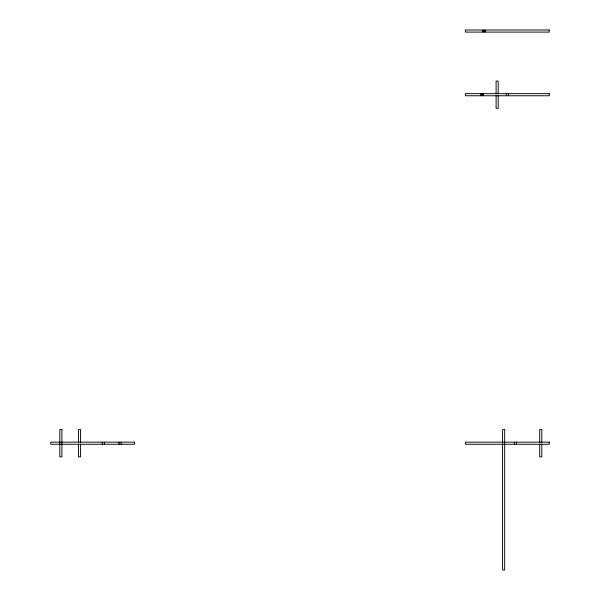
<?xml version="1.0" encoding="UTF-8"?>
<svg xmlns="http://www.w3.org/2000/svg" width="600" height="600" viewBox="0 0 600 600"><rect width="100%" height="100%" fill="white"/><g stroke="black" fill="none" stroke-linecap="round" stroke-linejoin="round"><path stroke-width="0.9" d="M482.895 31.05L484.995 31.05M480.982 94.71L483.075 94.71M541.793 442.298L541.793 429.585L539.7 429.585L539.7 442.298M541.793 444.112L541.793 456.825L539.7 456.825L539.7 444.112M516.495 442.155L516.495 444.255M514.403 442.155L514.403 444.255M508.478 93.668L508.478 95.76M506.377 93.668L506.377 95.76M498.202 93.802L498.202 81.09L496.103 81.09L496.103 93.802M498.202 95.617L498.202 108.337L496.103 108.337L496.103 95.617M484.995 30L484.995 32.093M483.075 93.668L483.075 95.76M482.895 30L482.895 32.093M480.982 93.668L480.982 95.76M121.185 442.155L121.185 444.255M119.085 442.155L119.085 444.255M104.407 442.155L104.407 444.255M102.308 442.155L102.308 444.255M80.558 442.298L80.558 429.585L78.457 429.585L78.457 442.298M80.558 444.112L80.558 456.825L78.457 456.825L78.457 444.112M549.24 30L465.405 30L465.405 32.093L549.24 32.093L549.24 30M549.24 93.668L465.405 93.668L465.405 95.76L549.24 95.76L549.24 93.668M61.905 429.585L59.812 429.585L59.812 456.825L61.905 456.825L61.905 429.585M504.683 429.585L502.59 429.585L502.59 570L504.683 570L504.683 429.585M134.595 442.155L50.76 442.155L50.76 444.255L134.595 444.255L134.595 442.155M549.24 442.155L465.405 442.155L465.405 444.255L549.24 444.255L549.24 442.155"/></g></svg>
